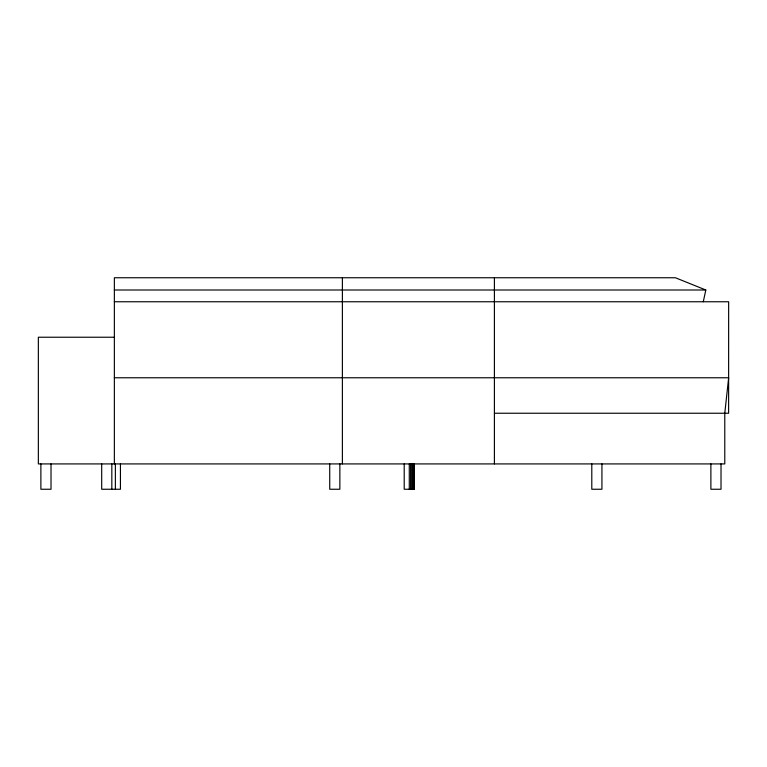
<?xml version="1.0" encoding="UTF-8"?>
<svg xmlns="http://www.w3.org/2000/svg" width="767" height="767" viewBox="0 0 767 767"><rect width="100%" height="100%" fill="white"/><g stroke="black" fill="none" stroke-linecap="round" stroke-linejoin="round"><path stroke-width="1.15" d="M703.281 301.757L705.813 290.003L675.411 277.75L114.36 277.75L114.36 463.92M114.36 290.003L705.813 290.003M114.36 301.757L728.65 301.757L728.621 413.24L494.408 413.24M114.36 337.231L38.35 337.231L38.35 463.92L724.777 463.92L724.777 413.24L728.65 377.767L114.36 377.767M721.018 463.92L721.018 489.25L710.884 489.25L710.884 463.92M601.932 463.92L601.932 489.25L591.798 489.25L591.798 463.92M494.408 277.75L494.408 463.92M414.343 463.92L414.343 489.25L404.209 489.25L404.209 463.92M414.17 463.92L414.17 489.25M413.672 463.92L413.672 489.25M412.867 463.92L412.867 489.25M411.812 463.92L411.812 489.25M410.594 463.92L410.594 489.25M409.281 463.92L409.281 489.25M342.389 277.75L342.389 463.92M339.858 463.92L339.858 489.25L329.724 489.25L329.724 463.92M120.438 463.92L120.438 489.25L101.695 489.25L101.695 463.92M115.376 463.92L115.376 489.25M111.829 463.92L111.829 489.25M51.015 463.92L51.015 489.25L40.881 489.25L40.881 463.92"/></g></svg>
